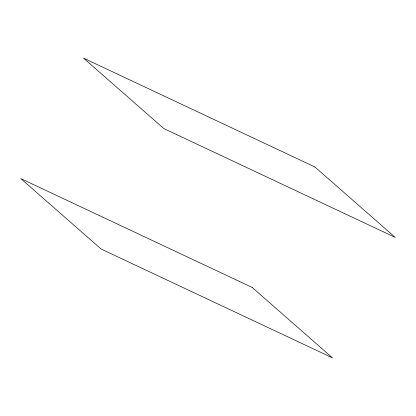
<?xml version="1.0" encoding="UTF-8"?>
<svg xmlns="http://www.w3.org/2000/svg" width="416" height="416" viewBox="0 0 416 416"><rect width="100%" height="100%" fill="white"/><g stroke="black" fill="none" stroke-linecap="round" stroke-linejoin="round"><path stroke-width="0.62" d="M314.896 166.972L83.517 58.141L163.821 128.554L395.2 237.385L314.896 166.972M252.179 287.446L20.8 178.615L101.104 249.028L332.483 357.859L252.179 287.446"/></g></svg>
